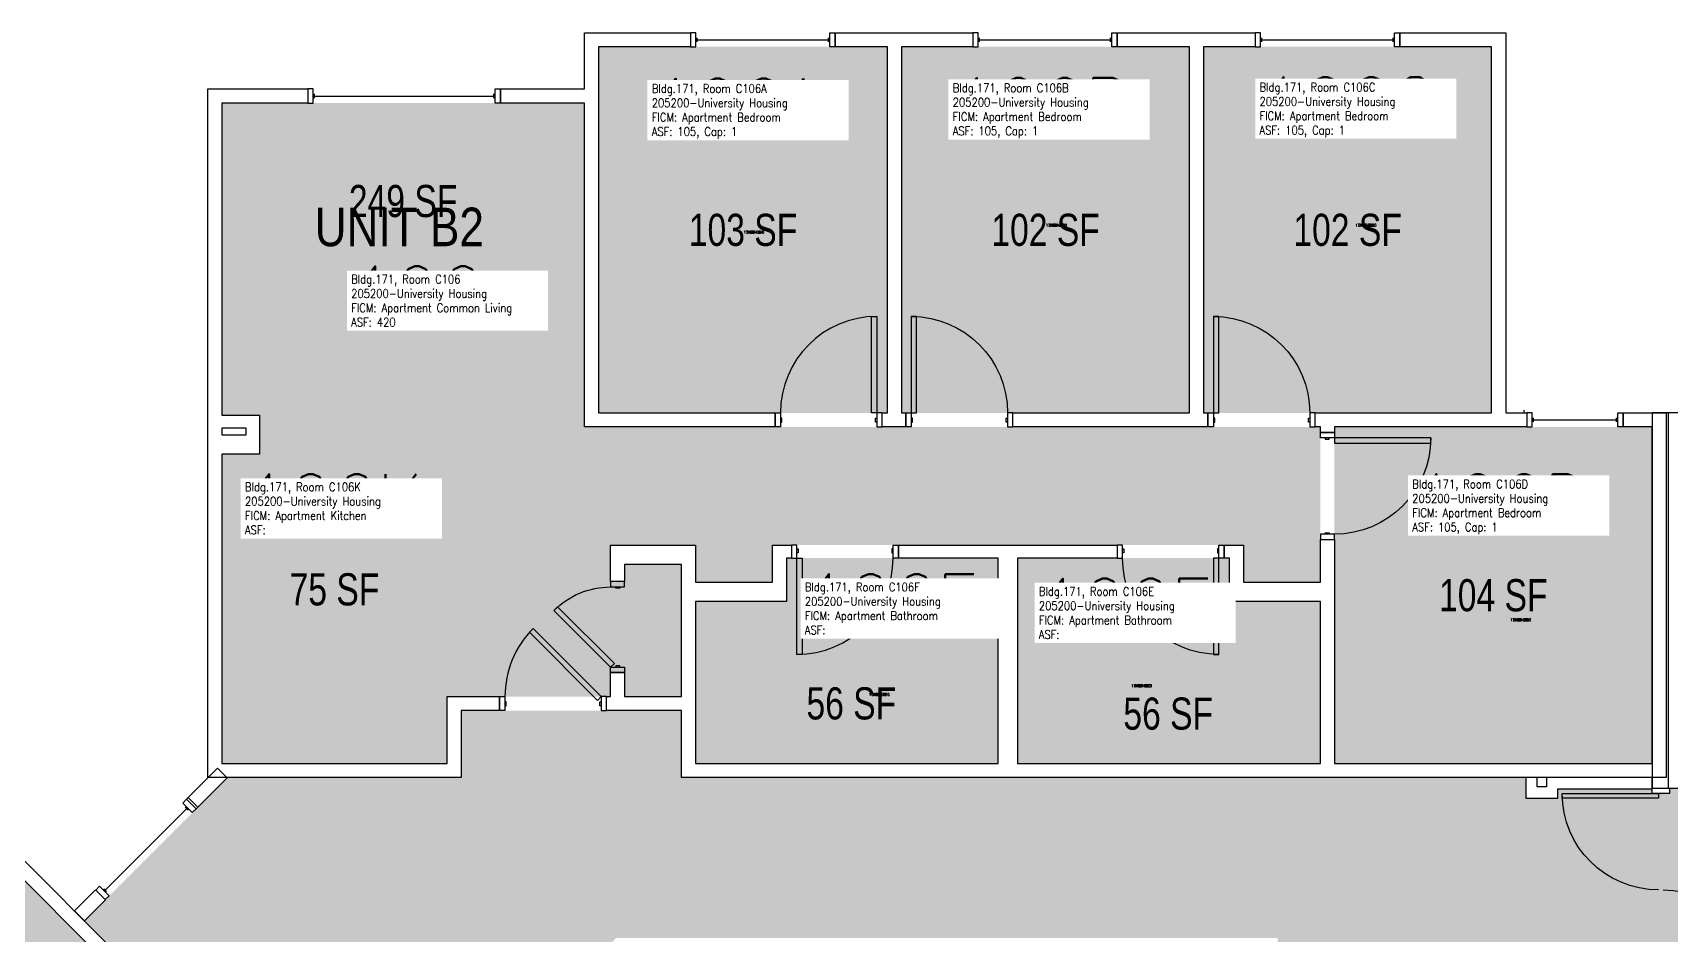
# Model space of a CAD drawing. Header units: inches. Extents: x 56 to 3925, y -1092 to 1472.
# Drawn here: x 1169 to 1781, y 1111 to 1448 of the extents above; entities that cross this region are included whole.
import ezdxf
from ezdxf.enums import TextEntityAlignment as Align

# ---------------------------------------------------------------- set-up
doc = ezdxf.new("R2010")
doc.units = ezdxf.units.IN
doc.header["$LTSCALE"] = 192
doc.header["$MEASUREMENT"] = 0
doc.layers.get('0').update_dxf_attribs({"plot": 0})
for name, color, linetype in [('A-AREA-IDEN', 1, 'Continuous'), ('A-DOOR', 2, 'Continuous'), ('A-GLAZ', 1, 'Continuous'), ('A-IDEN-RNUM', 7, 'Continuous'), ('A-IDEN-SNUM', 4, 'Continuous'), ('A-IDEN-VNUM', 4, 'Continuous'), ('A-WALL', 5, 'Continuous'), ('AREA-TEXT', 3, 'Continuous'), ('Rooms-Category-Color', 7, 'Continuous'), ('Rooms-College-Color', 7, 'Continuous'), ('Rooms-Department-Color', 7, 'Continuous'), ('Rooms-Division-Color', 7, 'Continuous'), ('Rooms-Information', 7, 'Continuous')]:
    doc.layers.add(name, color=color, linetype=linetype)
doc.styles.add('AREA', font='arial.ttf', dxfattribs={"width": 0.75, "height": 12})
doc.styles.add('ROOMSNUMBER', font='txt.shx', dxfattribs={"height": 0.03})
doc.styles.add('ROOMVNUMBER', font='simplex.shx', dxfattribs={"width": 0.85})
doc.styles.get("Standard").update_dxf_attribs({"font": 'ARIALN.TTF'})

msp = doc.modelspace()

# ---------------------------------------------------------------- hatches: boundary and pattern name
h = msp.add_hatch()
h.set_pattern_fill('ANSI31', color=256, style=0)
h.set_pattern_definition([(135, (1838.37701, 1820.73259), (0.088388348, 0.088388348), [])])
h.paths.add_polyline_path([(1506.91, 1236.78), (1448.17, 1236.78), (1448.17, 1227.57), (1506.91, 1227.57)], flags=9)
at = {"layer": 'Rooms-Category-Color', "true_color": 0x728ef3}
for points in [[(1380.15, 1442.64), (1488.15, 1442.64), (1488.15, 1305.89), (1380.15, 1305.89)], [(1601.02, 1442.64), (1493.4, 1442.64), (1493.4, 1305.89), (1601.02, 1305.89)], [(1713.9, 1442.64), (1606.27, 1442.64), (1606.27, 1305.89), (1713.9, 1305.89)], [(1239.4, 1305.01), (1323.54, 1305.01), (1323.54, 1199.89), (1384.66, 1199.89), (1384.66, 1208.84), (1389.91, 1208.84), (1389.91, 1199.89), (1411.11, 1199.89), (1411.11, 1249.26), (1389.91, 1249.26), (1389.91, 1242.84), (1384.66, 1242.84), (1384.66, 1256.51), (1416.36, 1256.51), (1416.36, 1242.64), (1445.11, 1242.64), (1445.11, 1256.51), (1621.15, 1256.51), (1621.15, 1242.64), (1649.9, 1242.64), (1649.9, 1300.64), (1374.9, 1300.64), (1374.9, 1421.64), (1239.4, 1421.64)], [(1323.54, 1174.89), (1323.54, 1305.01), (1253.4, 1305.01), (1253.4, 1290.39), (1239.4, 1290.39), (1239.4, 1174.89)], [(1773.9, 1174.89), (1773.9, 1300.64), (1655.15, 1300.64), (1655.15, 1174.89)], [(1529.5, 1174.89), (1529.5, 1251.64), (1450.36, 1251.64), (1450.36, 1235.39), (1416.36, 1235.39), (1416.36, 1174.89)], [(1649.9, 1174.89), (1649.9, 1235.39), (1615.9, 1235.39), (1615.9, 1251.64), (1536.75, 1251.64), (1536.75, 1174.89)], [(1240.73, 1055.97), (1151.81, 1144.89), (1067.84, 1060.92), (1156.76, 972)]]:
    msp.add_hatch(color=171, dxfattribs=at).paths.add_polyline_path(points)
at = {"layer": 'Rooms-Category-Color', "true_color": 0xadadad}
msp.add_hatch(color=253, dxfattribs=at).paths.add_polyline_path([(1290.58, 1013.54), (1188.04, 1116.1), (1241.42, 1169.49), (1328.79, 1169.64), (1328.79, 1194.64), (1411.11, 1194.64), (1411.11, 1169.64), (1726.65, 1169.64), (1726.65, 1161.92), (1738.65, 1161.92), (1738.65, 1165.39), (1773.9, 1165.39), (1773.9, 1163.67), (1780.4, 1163.67), (1780.4, 1165.67), (1787.9, 1165.67), (1787.9, 1161.92), (1827.02, 1161.92), (1827.02, 1169.64), (2150.68, 1169.64), (2150.68, 1194.64), (2233, 1194.64), (2233, 1169.64), (2417.04, 1169.64), (2417.04, 1194.64), (2499.36, 1194.64), (2499.36, 1169.64), (2807.4, 1169.64), (2807.4, 1161.64), (2839.26, 1161.64), (2839.26, 1165.39), (2855.39, 1165.39), (2855.39, 1169.64), (2862.14, 1169.64), (2862.14, 1165.39), (2873.89, 1165.39), (2873.89, 1089.39), (2862.14, 1089.39), (2862.14, 1085.64), (2807.4, 1085.64), (2807.4, 1109.64), (1922.65, 1109.64), (1922.65, 1085.64), (1827.02, 1085.64), (1827.02, 1093.42), (1815.02, 1093.42), (1815.02, 1089.89), (1787.9, 1089.89), (1787.9, 1089.67), (1773.9, 1089.67), (1773.9, 1093.42), (1726.65, 1093.42), (1726.65, 1085.64), (1633.9, 1085.64), (1633.9, 1109.64), (1386.7, 1109.64)])
at = {"layer": 'Rooms-College-Color', "true_color": 0xadadad}
for points in [[(1380.15, 1442.64), (1488.15, 1442.64), (1488.15, 1305.89), (1380.15, 1305.89)], [(1601.02, 1442.64), (1493.4, 1442.64), (1493.4, 1305.89), (1601.02, 1305.89)], [(1713.9, 1442.64), (1606.27, 1442.64), (1606.27, 1305.89), (1713.9, 1305.89)], [(1239.4, 1305.01), (1323.54, 1305.01), (1323.54, 1199.89), (1384.66, 1199.89), (1384.66, 1208.84), (1389.91, 1208.84), (1389.91, 1199.89), (1411.11, 1199.89), (1411.11, 1249.26), (1389.91, 1249.26), (1389.91, 1242.84), (1384.66, 1242.84), (1384.66, 1256.51), (1416.36, 1256.51), (1416.36, 1242.64), (1445.11, 1242.64), (1445.11, 1256.51), (1621.15, 1256.51), (1621.15, 1242.64), (1649.9, 1242.64), (1649.9, 1300.64), (1374.9, 1300.64), (1374.9, 1421.64), (1239.4, 1421.64)], [(1323.54, 1174.89), (1323.54, 1305.01), (1253.4, 1305.01), (1253.4, 1290.39), (1239.4, 1290.39), (1239.4, 1174.89)], [(1773.9, 1174.89), (1773.9, 1300.64), (1655.15, 1300.64), (1655.15, 1174.89)], [(1529.5, 1174.89), (1529.5, 1251.64), (1450.36, 1251.64), (1450.36, 1235.39), (1416.36, 1235.39), (1416.36, 1174.89)], [(1649.9, 1174.89), (1649.9, 1235.39), (1615.9, 1235.39), (1615.9, 1251.64), (1536.75, 1251.64), (1536.75, 1174.89)], [(1290.58, 1013.54), (1188.04, 1116.1), (1241.42, 1169.49), (1328.79, 1169.64), (1328.79, 1194.64), (1411.11, 1194.64), (1411.11, 1169.64), (1726.65, 1169.64), (1726.65, 1161.92), (1738.65, 1161.92), (1738.65, 1165.39), (1773.9, 1165.39), (1773.9, 1163.67), (1780.4, 1163.67), (1780.4, 1165.67), (1787.9, 1165.67), (1787.9, 1161.92), (1827.02, 1161.92), (1827.02, 1169.64), (2150.68, 1169.64), (2150.68, 1194.64), (2233, 1194.64), (2233, 1169.64), (2417.04, 1169.64), (2417.04, 1194.64), (2499.36, 1194.64), (2499.36, 1169.64), (2807.4, 1169.64), (2807.4, 1161.64), (2839.26, 1161.64), (2839.26, 1165.39), (2855.39, 1165.39), (2855.39, 1169.64), (2862.14, 1169.64), (2862.14, 1165.39), (2873.89, 1165.39), (2873.89, 1089.39), (2862.14, 1089.39), (2862.14, 1085.64), (2807.4, 1085.64), (2807.4, 1109.64), (1922.65, 1109.64), (1922.65, 1085.64), (1827.02, 1085.64), (1827.02, 1093.42), (1815.02, 1093.42), (1815.02, 1089.89), (1787.9, 1089.89), (1787.9, 1089.67), (1773.9, 1089.67), (1773.9, 1093.42), (1726.65, 1093.42), (1726.65, 1085.64), (1633.9, 1085.64), (1633.9, 1109.64), (1386.7, 1109.64)], [(1240.73, 1055.97), (1151.81, 1144.89), (1067.84, 1060.92), (1156.76, 972)]]:
    msp.add_hatch(color=253, dxfattribs=at).paths.add_polyline_path(points)
at = {"layer": 'Rooms-Department-Color', "true_color": 0x604aed}
for points in [[(1380.15, 1442.64), (1488.15, 1442.64), (1488.15, 1305.89), (1380.15, 1305.89)], [(1601.02, 1442.64), (1493.4, 1442.64), (1493.4, 1305.89), (1601.02, 1305.89)], [(1713.9, 1442.64), (1606.27, 1442.64), (1606.27, 1305.89), (1713.9, 1305.89)], [(1239.4, 1305.01), (1323.54, 1305.01), (1323.54, 1199.89), (1384.66, 1199.89), (1384.66, 1208.84), (1389.91, 1208.84), (1389.91, 1199.89), (1411.11, 1199.89), (1411.11, 1249.26), (1389.91, 1249.26), (1389.91, 1242.84), (1384.66, 1242.84), (1384.66, 1256.51), (1416.36, 1256.51), (1416.36, 1242.64), (1445.11, 1242.64), (1445.11, 1256.51), (1621.15, 1256.51), (1621.15, 1242.64), (1649.9, 1242.64), (1649.9, 1300.64), (1374.9, 1300.64), (1374.9, 1421.64), (1239.4, 1421.64)], [(1323.54, 1174.89), (1323.54, 1305.01), (1253.4, 1305.01), (1253.4, 1290.39), (1239.4, 1290.39), (1239.4, 1174.89)], [(1773.9, 1174.89), (1773.9, 1300.64), (1655.15, 1300.64), (1655.15, 1174.89)], [(1529.5, 1174.89), (1529.5, 1251.64), (1450.36, 1251.64), (1450.36, 1235.39), (1416.36, 1235.39), (1416.36, 1174.89)], [(1649.9, 1174.89), (1649.9, 1235.39), (1615.9, 1235.39), (1615.9, 1251.64), (1536.75, 1251.64), (1536.75, 1174.89)], [(1240.73, 1055.97), (1151.81, 1144.89), (1067.84, 1060.92), (1156.76, 972)]]:
    msp.add_hatch(color=173, dxfattribs=at).paths.add_polyline_path(points)
at = {"layer": 'Rooms-Department-Color', "true_color": 0xacacac}
msp.add_hatch(color=253, dxfattribs=at).paths.add_polyline_path([(1290.58, 1013.54), (1188.04, 1116.1), (1241.42, 1169.49), (1328.79, 1169.64), (1328.79, 1194.64), (1411.11, 1194.64), (1411.11, 1169.64), (1726.65, 1169.64), (1726.65, 1161.92), (1738.65, 1161.92), (1738.65, 1165.39), (1773.9, 1165.39), (1773.9, 1163.67), (1780.4, 1163.67), (1780.4, 1165.67), (1787.9, 1165.67), (1787.9, 1161.92), (1827.02, 1161.92), (1827.02, 1169.64), (2150.68, 1169.64), (2150.68, 1194.64), (2233, 1194.64), (2233, 1169.64), (2417.04, 1169.64), (2417.04, 1194.64), (2499.36, 1194.64), (2499.36, 1169.64), (2807.4, 1169.64), (2807.4, 1161.64), (2839.26, 1161.64), (2839.26, 1165.39), (2855.39, 1165.39), (2855.39, 1169.64), (2862.14, 1169.64), (2862.14, 1165.39), (2873.89, 1165.39), (2873.89, 1089.39), (2862.14, 1089.39), (2862.14, 1085.64), (2807.4, 1085.64), (2807.4, 1109.64), (1922.65, 1109.64), (1922.65, 1085.64), (1827.02, 1085.64), (1827.02, 1093.42), (1815.02, 1093.42), (1815.02, 1089.89), (1787.9, 1089.89), (1787.9, 1089.67), (1773.9, 1089.67), (1773.9, 1093.42), (1726.65, 1093.42), (1726.65, 1085.64), (1633.9, 1085.64), (1633.9, 1109.64), (1386.7, 1109.64)])
at = {"layer": 'Rooms-Division-Color', "true_color": 0x604aed}
for points in [[(1380.15, 1442.64), (1488.15, 1442.64), (1488.15, 1305.89), (1380.15, 1305.89)], [(1601.02, 1442.64), (1493.4, 1442.64), (1493.4, 1305.89), (1601.02, 1305.89)], [(1713.9, 1442.64), (1606.27, 1442.64), (1606.27, 1305.89), (1713.9, 1305.89)], [(1239.4, 1305.01), (1323.54, 1305.01), (1323.54, 1199.89), (1384.66, 1199.89), (1384.66, 1208.84), (1389.91, 1208.84), (1389.91, 1199.89), (1411.11, 1199.89), (1411.11, 1249.26), (1389.91, 1249.26), (1389.91, 1242.84), (1384.66, 1242.84), (1384.66, 1256.51), (1416.36, 1256.51), (1416.36, 1242.64), (1445.11, 1242.64), (1445.11, 1256.51), (1621.15, 1256.51), (1621.15, 1242.64), (1649.9, 1242.64), (1649.9, 1300.64), (1374.9, 1300.64), (1374.9, 1421.64), (1239.4, 1421.64)], [(1323.54, 1174.89), (1323.54, 1305.01), (1253.4, 1305.01), (1253.4, 1290.39), (1239.4, 1290.39), (1239.4, 1174.89)], [(1773.9, 1174.89), (1773.9, 1300.64), (1655.15, 1300.64), (1655.15, 1174.89)], [(1529.5, 1174.89), (1529.5, 1251.64), (1450.36, 1251.64), (1450.36, 1235.39), (1416.36, 1235.39), (1416.36, 1174.89)], [(1649.9, 1174.89), (1649.9, 1235.39), (1615.9, 1235.39), (1615.9, 1251.64), (1536.75, 1251.64), (1536.75, 1174.89)], [(1240.73, 1055.97), (1151.81, 1144.89), (1067.84, 1060.92), (1156.76, 972)]]:
    msp.add_hatch(color=173, dxfattribs=at).paths.add_polyline_path(points)
at = {"layer": 'Rooms-Division-Color', "true_color": 0xadadad}
msp.add_hatch(color=253, dxfattribs=at).paths.add_polyline_path([(1290.58, 1013.54), (1188.04, 1116.1), (1241.42, 1169.49), (1328.79, 1169.64), (1328.79, 1194.64), (1411.11, 1194.64), (1411.11, 1169.64), (1726.65, 1169.64), (1726.65, 1161.92), (1738.65, 1161.92), (1738.65, 1165.39), (1773.9, 1165.39), (1773.9, 1163.67), (1780.4, 1163.67), (1780.4, 1165.67), (1787.9, 1165.67), (1787.9, 1161.92), (1827.02, 1161.92), (1827.02, 1169.64), (2150.68, 1169.64), (2150.68, 1194.64), (2233, 1194.64), (2233, 1169.64), (2417.04, 1169.64), (2417.04, 1194.64), (2499.36, 1194.64), (2499.36, 1169.64), (2807.4, 1169.64), (2807.4, 1161.64), (2839.26, 1161.64), (2839.26, 1165.39), (2855.39, 1165.39), (2855.39, 1169.64), (2862.14, 1169.64), (2862.14, 1165.39), (2873.89, 1165.39), (2873.89, 1089.39), (2862.14, 1089.39), (2862.14, 1085.64), (2807.4, 1085.64), (2807.4, 1109.64), (1922.65, 1109.64), (1922.65, 1085.64), (1827.02, 1085.64), (1827.02, 1093.42), (1815.02, 1093.42), (1815.02, 1089.89), (1787.9, 1089.89), (1787.9, 1089.67), (1773.9, 1089.67), (1773.9, 1093.42), (1726.65, 1093.42), (1726.65, 1085.64), (1633.9, 1085.64), (1633.9, 1109.64), (1386.7, 1109.64)])

# ---------------------------------------------------------------- linework, layer by layer
at = {"layer": 'A-DOOR'}
for p, q in [((1740.27, 1161.92), (1740.27, 1163.67)), ((1740.27, 1163.67), (1776.27, 1163.67)), ((1773.9, 1163.67), (1773.9, 1165.67)), ((1773.9, 1165.67), (1780.4, 1165.67)), ((1780.4, 1163.67), (1773.9, 1163.67)), ((1776.27, 1163.67), (1776.27, 1161.92)), ((1780.4, 1165.67), (1780.4, 1163.67)), ((1776.27, 1161.92), (1740.27, 1161.92))]:
    msp.add_line(p, q, dxfattribs=at)
for points in [[(1484.15, 1305.89), (1482.15, 1305.89), (1482.15, 1341.89), (1484.15, 1341.89)], [(1497.02, 1305.89), (1499.02, 1305.89), (1499.02, 1341.89), (1497.02, 1341.89)], [(1609.9, 1305.89), (1611.9, 1305.89), (1611.9, 1341.89), (1609.9, 1341.89)], [(1448.15, 1300.64), (1446.15, 1300.64), (1446.15, 1305.89), (1448.15, 1305.89)], [(1448.15, 1302.39), (1448.65, 1302.39), (1448.65, 1303.89), (1448.15, 1303.89)], [(1484.15, 1302.39), (1483.65, 1302.39), (1483.65, 1303.89), (1484.15, 1303.89)], [(1484.15, 1300.64), (1486.15, 1300.64), (1486.15, 1305.89), (1484.15, 1305.89)], [(1497.02, 1300.64), (1495.02, 1300.64), (1495.02, 1305.89), (1497.02, 1305.89)], [(1497.02, 1302.39), (1497.52, 1302.39), (1497.52, 1303.89), (1497.02, 1303.89)], [(1533.02, 1302.39), (1532.52, 1302.39), (1532.52, 1303.89), (1533.02, 1303.89)], [(1533.02, 1300.64), (1535.02, 1300.64), (1535.02, 1305.89), (1533.02, 1305.89)], [(1609.9, 1300.64), (1607.9, 1300.64), (1607.9, 1305.89), (1609.9, 1305.89)], [(1609.9, 1302.39), (1610.4, 1302.39), (1610.4, 1303.89), (1609.9, 1303.89)], [(1645.9, 1302.39), (1645.4, 1302.39), (1645.4, 1303.89), (1645.9, 1303.89)], [(1645.9, 1300.64), (1647.9, 1300.64), (1647.9, 1305.89), (1645.9, 1305.89)], [(1649.9, 1296.52), (1649.9, 1298.52), (1655.15, 1298.52), (1655.15, 1296.52)], [(1651.65, 1296.52), (1651.65, 1296.02), (1653.15, 1296.02), (1653.15, 1296.52)], [(1655.15, 1296.52), (1655.15, 1294.52), (1691.15, 1294.52), (1691.15, 1296.52)], [(1651.65, 1260.52), (1651.65, 1261.02), (1653.15, 1261.02), (1653.15, 1260.52)], [(1454.25, 1256.51), (1452.25, 1256.51), (1452.25, 1251.64), (1454.25, 1251.64)], [(1454.25, 1255.14), (1454.75, 1255.14), (1454.75, 1253.64), (1454.25, 1253.64)], [(1490.25, 1255.14), (1489.75, 1255.14), (1489.75, 1253.64), (1490.25, 1253.64)], [(1490.25, 1256.51), (1492.25, 1256.51), (1492.25, 1251.64), (1490.25, 1251.64)], [(1576, 1256.51), (1574, 1256.51), (1574, 1251.64), (1576, 1251.64)], [(1576, 1255.14), (1576.5, 1255.14), (1576.5, 1253.64), (1576, 1253.64)], [(1612, 1255.14), (1611.5, 1255.14), (1611.5, 1253.64), (1612, 1253.64)], [(1612, 1256.51), (1614, 1256.51), (1614, 1251.64), (1612, 1251.64)], [(1649.9, 1260.52), (1649.9, 1258.52), (1655.15, 1258.52), (1655.15, 1260.52)], [(1454.25, 1251.64), (1456.25, 1251.64), (1456.25, 1215.64), (1454.25, 1215.64)], [(1612, 1251.64), (1610, 1251.64), (1610, 1215.64), (1612, 1215.64)], [(1389.91, 1240.84), (1389.91, 1242.84), (1384.66, 1242.84), (1384.66, 1240.84)], [(1388.16, 1240.84), (1388.16, 1240.34), (1386.66, 1240.34), (1386.66, 1240.84)], [(1384.66, 1210.84), (1386.08, 1212.25), (1364.86, 1233.47), (1363.45, 1232.05)], [(1381.18, 1199.89), (1379.76, 1198.48), (1354.31, 1223.93), (1355.72, 1225.35)], [(1389.91, 1210.84), (1389.91, 1208.84), (1384.66, 1208.84), (1384.66, 1210.84)], [(1388.16, 1210.84), (1388.16, 1211.34), (1386.66, 1211.34), (1386.66, 1210.84)], [(1345.18, 1194.64), (1343.18, 1194.64), (1343.18, 1199.89), (1345.18, 1199.89)], [(1381.18, 1194.64), (1383.18, 1194.64), (1383.18, 1199.89), (1381.18, 1199.89)], [(1345.18, 1196.39), (1345.68, 1196.39), (1345.68, 1197.89), (1345.18, 1197.89)], [(1381.18, 1196.39), (1380.68, 1196.39), (1380.68, 1197.89), (1381.18, 1197.89)]]:
    msp.add_lwpolyline(points, close=True, dxfattribs=at)
for centre, start, end in [((1484.15, 1305.89), 90, 180), ((1454.25, 1251.64), 270, 0), ((1381.18, 1199.89), 135, 180)]:
    msp.add_arc(centre, 36, start, end, dxfattribs=at)
at = {"layer": 'A-DOOR', "extrusion": (0, 0, -1)}
for centre, radius, start, end in [((-1497.02, 1305.89), 36, 90, 180), ((-1609.9, 1305.89), 36, 90, 180), ((-1655.15, 1296.52), 36, 180, 270), ((-1612, 1251.64), 36, 270, 0), ((-1384.66, 1210.84), 30, 45, 90), ((-1776.27, 1163.67), 36, 270, 0), ((-1778.02, 1091.67), 36, 90, 180)]:
    msp.add_arc(centre, radius, start, end, dxfattribs=at)
at = {"layer": 'A-GLAZ'}
for p, q in [((1417.05, 1444.51), (1417.05, 1446.01)), ((1417.05, 1445.26), (1466.05, 1445.26)), ((1466.05, 1444.51), (1466.05, 1446.01)), ((1522.52, 1444.51), (1522.52, 1446.01)), ((1522.52, 1445.26), (1571.52, 1445.26)), ((1571.52, 1444.51), (1571.52, 1446.01)), ((1628.05, 1444.51), (1628.05, 1446.01)), ((1628.05, 1445.26), (1677.05, 1445.26)), ((1677.05, 1444.51), (1677.05, 1446.01)), ((1274.01, 1423.51), (1274.01, 1425.01)), ((1274.01, 1424.26), (1341.01, 1424.26)), ((1341.01, 1423.51), (1341.01, 1425.01)), ((1726.01, 1305.89), (1726.01, 1306.89)), ((1729.51, 1302.51), (1729.51, 1304.01)), ((1760.51, 1302.51), (1760.51, 1304.01)), ((1729.51, 1303.26), (1760.51, 1303.26)), ((1226.21, 1158), (1195.81, 1127.59)), ((1224.8, 1160.12), (1226.21, 1161.53)), ((1228.34, 1156.58), (1224.8, 1160.12)), ((1226.74, 1157.47), (1225.68, 1158.53)), ((1227.1, 1157.82), (1226.04, 1158.88)), ((1226.21, 1161.53), (1229.75, 1158)), ((1229.75, 1158), (1228.34, 1156.58)), ((1193.69, 1129), (1192.27, 1127.59)), ((1192.27, 1127.59), (1195.81, 1124.05)), ((1197.22, 1125.47), (1193.69, 1129)), ((1194.92, 1127.77), (1195.99, 1126.71)), ((1196.34, 1127.06), (1195.28, 1128.12)), ((1195.81, 1124.05), (1197.22, 1125.47))]:
    msp.add_line(p, q, dxfattribs=at)
for points in [[(1416.55, 1447.89), (1414.55, 1447.89), (1414.55, 1442.64), (1416.55, 1442.64)], [(1466.55, 1447.89), (1468.55, 1447.89), (1468.55, 1442.64), (1466.55, 1442.64)], [(1522.02, 1447.89), (1520.02, 1447.89), (1520.02, 1442.64), (1522.02, 1442.64)], [(1572.02, 1447.89), (1574.02, 1447.89), (1574.02, 1442.64), (1572.02, 1442.64)], [(1627.55, 1447.89), (1625.55, 1447.89), (1625.55, 1442.64), (1627.55, 1442.64)], [(1677.55, 1447.89), (1679.55, 1447.89), (1679.55, 1442.64), (1677.55, 1442.64)], [(1273.51, 1426.89), (1271.51, 1426.89), (1271.51, 1421.64), (1273.51, 1421.64)], [(1341.51, 1426.89), (1343.51, 1426.89), (1343.51, 1421.64), (1341.51, 1421.64)], [(1729.01, 1305.89), (1727.01, 1305.89), (1727.01, 1300.64), (1729.01, 1300.64)], [(1761.01, 1305.89), (1763.01, 1305.89), (1763.01, 1300.64), (1761.01, 1300.64)]]:
    msp.add_lwpolyline(points, close=True, dxfattribs=at)
at = {"layer": 'A-WALL'}
for p, q in [((1374.9, 1447.89), (1414.55, 1447.89)), ((1374.9, 1426.89), (1374.9, 1447.89)), ((1414.55, 1447.89), (1414.55, 1442.64)), ((1468.55, 1447.89), (1520.02, 1447.89)), ((1468.55, 1442.64), (1468.55, 1447.89)), ((1520.02, 1447.89), (1520.02, 1442.64)), ((1574.02, 1442.64), (1574.02, 1447.89)), ((1574.02, 1447.89), (1625.55, 1447.89)), ((1625.55, 1447.89), (1625.55, 1442.64)), ((1679.55, 1447.89), (1719.15, 1447.89)), ((1679.55, 1442.64), (1679.55, 1447.89)), ((1719.15, 1447.89), (1719.15, 1305.89)), ((1414.55, 1442.64), (1380.15, 1442.64)), ((1380.15, 1442.64), (1380.15, 1305.89)), ((1488.15, 1442.64), (1468.55, 1442.64)), ((1488.15, 1305.89), (1488.15, 1442.64)), ((1520.02, 1442.64), (1493.4, 1442.64)), ((1493.4, 1442.64), (1493.4, 1305.89)), ((1601.02, 1442.64), (1574.02, 1442.64)), ((1601.02, 1305.89), (1601.02, 1442.64)), ((1606.27, 1442.64), (1606.27, 1305.89)), ((1625.55, 1442.64), (1606.27, 1442.64)), ((1713.9, 1442.64), (1679.55, 1442.64)), ((1713.9, 1305.89), (1713.9, 1442.64)), ((1234.15, 1426.89), (1271.51, 1426.89)), ((1234.15, 1169.64), (1234.15, 1426.89)), ((1271.51, 1426.89), (1271.51, 1421.64)), ((1343.51, 1426.89), (1374.9, 1426.89)), ((1343.51, 1421.64), (1343.51, 1426.89)), ((1271.51, 1421.64), (1239.4, 1421.64)), ((1239.4, 1421.64), (1239.4, 1305.01)), ((1374.9, 1421.64), (1343.51, 1421.64)), ((1374.9, 1300.64), (1374.9, 1421.64)), ((1239.4, 1305.01), (1253.4, 1305.01)), ((1253.4, 1305.01), (1253.4, 1290.39)), ((1380.15, 1305.89), (1446.15, 1305.89)), ((1446.15, 1305.89), (1446.15, 1300.64)), ((1486.15, 1305.89), (1488.15, 1305.89)), ((1486.15, 1300.64), (1486.15, 1305.89)), ((1493.4, 1305.89), (1495.02, 1305.89)), ((1495.02, 1305.89), (1495.02, 1300.64)), ((1535.02, 1305.89), (1601.02, 1305.89)), ((1535.02, 1300.64), (1535.02, 1305.89)), ((1606.27, 1305.89), (1607.9, 1305.89)), ((1607.9, 1305.89), (1607.9, 1300.64)), ((1647.9, 1305.89), (1713.9, 1305.89)), ((1647.9, 1300.64), (1647.9, 1305.89)), ((1719.15, 1305.89), (1727.01, 1305.89)), ((1727.01, 1305.89), (1727.01, 1300.64)), ((1763.01, 1305.89), (1779.15, 1305.89)), ((1763.01, 1300.64), (1763.01, 1305.89)), ((1787.9, 1305.89), (1773.9, 1305.89)), ((1773.9, 1305.89), (1773.9, 1165.67)), ((1779.15, 1305.89), (1779.15, 1169.64)), ((1779.9, 1305.89), (1779.9, 1165.67)), ((1239.4, 1300.14), (1239.4, 1297.64)), ((1248.52, 1300.14), (1239.4, 1300.14)), ((1239.4, 1297.64), (1248.52, 1297.64)), ((1248.52, 1297.64), (1248.52, 1300.14)), ((1446.15, 1300.64), (1374.9, 1300.64)), ((1495.02, 1300.64), (1486.15, 1300.64)), ((1607.9, 1300.64), (1535.02, 1300.64)), ((1649.9, 1300.64), (1647.9, 1300.64)), ((1649.9, 1298.52), (1649.9, 1300.64)), ((1655.15, 1298.52), (1649.9, 1298.52)), ((1718.52, 1300.64), (1655.15, 1300.64)), ((1655.15, 1300.64), (1655.15, 1298.52)), ((1727.01, 1300.64), (1718.52, 1300.64)), ((1773.9, 1300.64), (1763.01, 1300.64)), ((1773.9, 1174.89), (1773.9, 1300.64)), ((1239.4, 1290.39), (1239.4, 1174.89)), ((1253.4, 1290.39), (1239.4, 1290.39)), ((1384.66, 1256.51), (1416.36, 1256.51)), ((1384.66, 1242.84), (1384.66, 1256.51)), ((1416.36, 1256.51), (1416.36, 1242.64)), ((1445.11, 1256.51), (1452.25, 1256.51)), ((1445.11, 1242.64), (1445.11, 1256.51)), ((1452.25, 1256.51), (1452.25, 1251.64)), ((1492.25, 1256.51), (1574, 1256.51)), ((1492.25, 1251.64), (1492.25, 1256.51)), ((1574, 1256.51), (1574, 1251.64)), ((1614, 1256.51), (1621.15, 1256.51)), ((1614, 1251.64), (1614, 1256.51)), ((1621.15, 1256.51), (1621.15, 1242.64)), ((1649.9, 1255.89), (1649.9, 1258.52)), ((1649.9, 1258.52), (1655.15, 1258.52)), ((1649.9, 1242.64), (1649.9, 1255.89)), ((1655.15, 1258.52), (1655.15, 1255.89)), ((1655.15, 1255.89), (1655.15, 1174.89)), ((1411.11, 1249.26), (1389.91, 1249.26)), ((1389.91, 1249.26), (1389.91, 1242.84)), ((1411.11, 1199.89), (1411.11, 1249.26)), ((1452.25, 1251.64), (1450.36, 1251.64)), ((1450.36, 1251.64), (1450.36, 1235.39)), ((1529.5, 1251.64), (1492.25, 1251.64)), ((1529.5, 1174.89), (1529.5, 1251.64)), ((1574, 1251.64), (1536.75, 1251.64)), ((1536.75, 1251.64), (1536.75, 1174.89)), ((1615.9, 1251.64), (1614, 1251.64)), ((1615.9, 1235.39), (1615.9, 1251.64)), ((1389.91, 1242.84), (1384.66, 1242.84)), ((1416.36, 1242.64), (1445.11, 1242.64)), ((1621.15, 1242.64), (1649.9, 1242.64)), ((1450.36, 1235.39), (1416.36, 1235.39)), ((1416.36, 1235.39), (1416.36, 1174.89)), ((1649.9, 1235.39), (1615.9, 1235.39)), ((1649.9, 1174.89), (1649.9, 1235.39)), ((1384.66, 1199.89), (1384.66, 1208.84)), ((1384.66, 1208.84), (1389.91, 1208.84)), ((1389.91, 1208.84), (1389.91, 1199.89)), ((1323.54, 1199.89), (1343.18, 1199.89)), ((1323.54, 1174.89), (1323.54, 1199.89)), ((1343.18, 1199.89), (1343.18, 1194.64)), ((1383.18, 1199.89), (1384.66, 1199.89)), ((1383.18, 1194.64), (1383.18, 1199.89)), ((1389.91, 1199.89), (1411.11, 1199.89)), ((1343.18, 1194.64), (1328.79, 1194.64)), ((1328.79, 1194.64), (1328.79, 1169.64)), ((1411.11, 1194.64), (1383.18, 1194.64)), ((1411.11, 1169.64), (1411.11, 1194.64)), ((1237.71, 1173.2), (1226.75, 1162.24)), ((1230.46, 1158.53), (1241.42, 1169.49)), ((1328.79, 1169.64), (1234.15, 1169.64)), ((1241.42, 1169.49), (1237.71, 1173.2)), ((1239.4, 1174.89), (1323.54, 1174.89)), ((1650.52, 1169.64), (1411.11, 1169.64)), ((1416.36, 1174.89), (1529.5, 1174.89)), ((1536.75, 1174.89), (1649.9, 1174.89)), ((1779.15, 1169.64), (1650.52, 1169.64)), ((1655.15, 1174.89), (1773.9, 1174.89)), ((1730.9, 1169.64), (1726.65, 1169.64)), ((1726.65, 1169.64), (1726.65, 1161.92)), ((1730.9, 1166.17), (1730.9, 1169.64)), ((1734.4, 1169.64), (1734.4, 1166.17)), ((1773.9, 1169.64), (1734.4, 1169.64)), ((1773.9, 1165.39), (1773.9, 1169.64)), ((1734.4, 1166.17), (1730.9, 1166.17)), ((1738.65, 1161.92), (1738.65, 1165.39)), ((1738.65, 1165.39), (1773.9, 1165.39)), ((1773.9, 1165.67), (1787.9, 1165.67)), ((1226.75, 1162.24), (1226.13, 1161.62)), ((1226.13, 1161.62), (1229.84, 1157.91)), ((1230.46, 1158.53), (1226.75, 1162.24)), ((1226.75, 1162.24), (1230.46, 1158.53)), ((1229.84, 1157.91), (1230.46, 1158.53)), ((1726.65, 1161.92), (1738.65, 1161.92)), ((1151.81, 1152.31), (1248.15, 1055.97)), ((1240.73, 1055.97), (1151.81, 1144.89)), ((1192.18, 1127.68), (1184.32, 1119.82)), ((1195.9, 1123.97), (1192.18, 1127.68)), ((1188.04, 1116.1), (1195.9, 1123.97)), ((1184.32, 1119.82), (1188.04, 1116.1))]:
    msp.add_line(p, q, dxfattribs=at)

# ---------------------------------------------------------------- texts
at = {"layer": 'A-AREA-IDEN'}
msp.add_text('UNIT B2', height=14.4, dxfattribs=at).set_placement((1305.71, 1368.14), align=Align.CENTER)
at = {"layer": 'A-IDEN-RNUM', "style": 'ROOMSNUMBER', "width": 0.85}
for s, p in [('0106-A0', (1438.2, 1372.89)), ('0106-B0', (1551.27, 1375.48)), ('0106-C0', (1666.92, 1375.48)), ('0106-00', (1308.11, 1348.62)), ('0106-K0', (1268.91, 1270.38)), ('0106-D0', (1724.75, 1228.02)), ('0106-F0', (1485.05, 1200.16)), ('0106-E0', (1583.11, 1203.44))]:
    msp.add_text(s, height=1, dxfattribs=at).set_placement(p, align=Align.CENTER)
at = {"layer": 'A-IDEN-SNUM', "style": 'ROOMSNUMBER', "width": 0.85}
for s, p in [('1710C106A0', (1438.2, 1372.89)), ('1710C106B0', (1551.27, 1375.48)), ('1710C106C0', (1666.92, 1375.48)), ('1710C10600', (1308.11, 1348.62)), ('1710C106K0', (1268.91, 1270.38)), ('1710C106D0', (1724.75, 1228.02)), ('1710C106F0', (1485.05, 1200.16)), ('1710C106E0', (1583.11, 1203.44))]:
    msp.add_text(s, height=1, dxfattribs=at).set_placement(p, align=Align.CENTER)
at = {"layer": 'A-IDEN-VNUM', "style": 'ROOMVNUMBER', "width": 0.85}
for s, p in [('106A', (1400.04, 1408.29)), ('106B', (1512.51, 1408.53)), ('106C', (1627.14, 1408.82)), ('106', (1287.71, 1338.14)), ('106K', (1248.03, 1260.53)), ('106D', (1684.23, 1260.54)), ('106F', (1457.24, 1223.14)), ('106E', (1544.69, 1221.49))]:
    msp.add_text(s, height=22.5, dxfattribs=at).set_placement(p)
at = {"layer": 'AREA-TEXT', "style": 'AREA', "width": 0.75}
for s, p in [('249 SF', (1307.12, 1385.03)), ('103 SF', (1434.15, 1374.26)), ('102 SF', (1547.21, 1374.26)), ('102 SF', (1660.08, 1374.26)), ('75 SF', (1281.47, 1239.95)), ('104 SF', (1714.52, 1237.76)), ('56 SF', (1474.62, 1197.35)), ('56 SF', (1593.04, 1193.53))]:
    msp.add_text(s, height=12, dxfattribs=at).set_placement(p, align=Align.MIDDLE_CENTER)

# ---------------------------------------------------------------- next in the draw order: texts
at = {"layer": 'Rooms-Information', "char_height": 3.2143, "width": 72, "attachment_point": 7, "style": 'ROOMVNUMBER', "bg_fill": 3, "box_fill_scale": 1.5, "bg_fill_color": 256, "bg_fill_true_color": 13158600, "bg_fill_transparency": 0}
for s, insert in [('Bldg.171, Room C106A^M^J205200-University Housing^M^JFICM: Apartment Bedroom^M^JASF: 105, Cap: 1', (1400.04, 1408.29)), ('Bldg.171, Room C106B^M^J205200-University Housing^M^JFICM: Apartment Bedroom^M^JASF: 105, Cap: 1', (1512.51, 1408.53)), ('Bldg.171, Room C106C^M^J205200-University Housing^M^JFICM: Apartment Bedroom^M^JASF: 105, Cap: 1', (1627.14, 1408.82)), ('Bldg.171, Room C106^M^J205200-University Housing^M^JFICM: Apartment Common Living^M^JASF: 420', (1287.71, 1338.14)), ('Bldg.171, Room C106K^M^J205200-University Housing^M^JFICM: Apartment Kitchen^M^JASF: ', (1248.03, 1260.53)), ('Bldg.171, Room C106D^M^J205200-University Housing^M^JFICM: Apartment Bedroom^M^JASF: 105, Cap: 1', (1684.23, 1260.54)), ('Bldg.171, Room C106F^M^J205200-University Housing^M^JFICM: Apartment Bathroom^M^JASF: ', (1457.24, 1223.14)), ('Bldg.171, Room C106E^M^J205200-University Housing^M^JFICM: Apartment Bathroom^M^JASF: ', (1544.69, 1221.49))]:
    msp.add_mtext(s, dxfattribs=dict(at, insert=insert))

doc.saveas('drawing.dxf')
